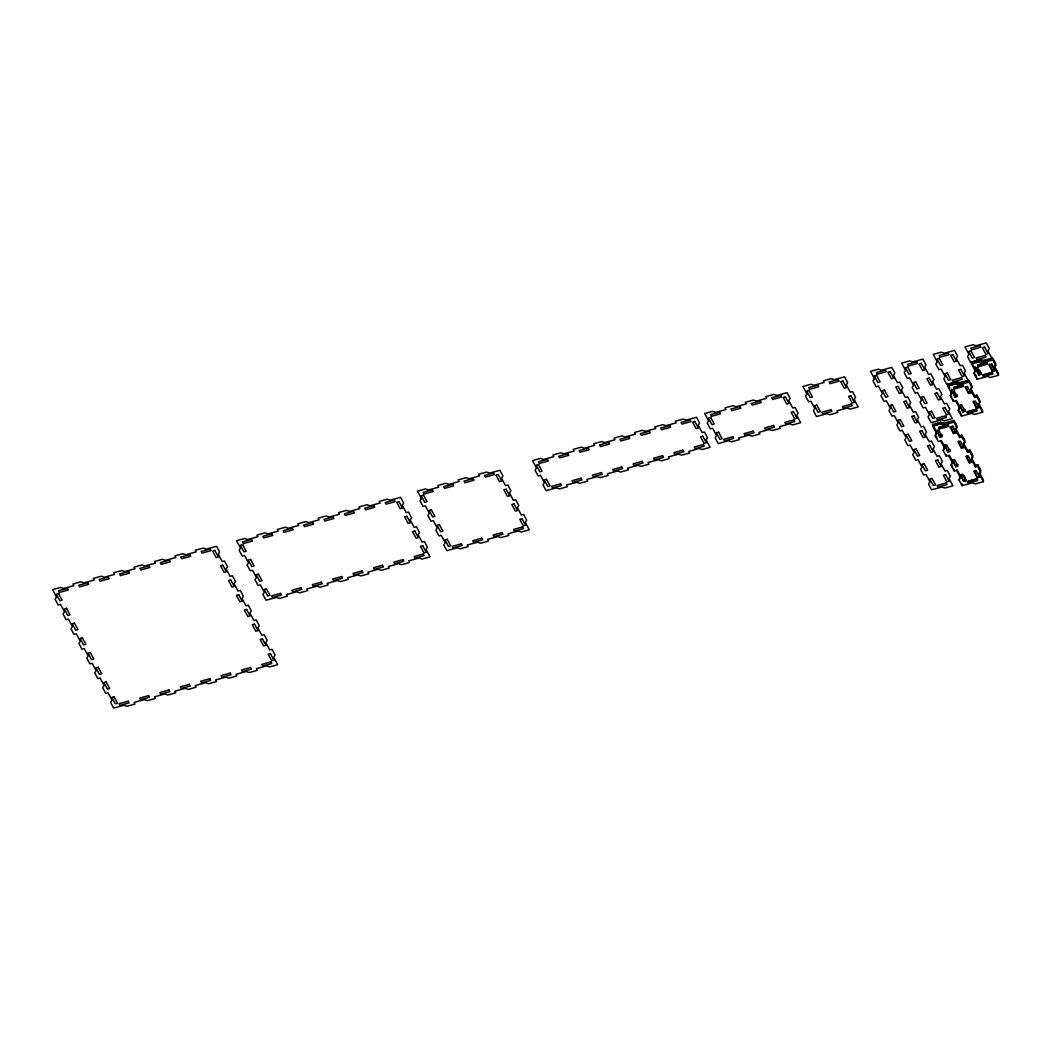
<?xml version="1.0" encoding="UTF-8"?>
<svg xmlns="http://www.w3.org/2000/svg" width="1051" height="1051" viewBox="0 0 1051 1051"><rect width="100%" height="100%" fill="white"/><g stroke="black" fill="none" stroke-linecap="round" stroke-linejoin="round"><path stroke-width="1.5" d="M983.381 481.673L979.414 474.316L979.427 472.635L983.394 479.992L983.381 481.673L975.446 483.867L972.293 482.856L962.112 485.667L959.024 479.939L960.404 477.68L956.449 470.322L954.177 470.94L951.102 465.212L952.482 462.952L948.528 455.595L946.255 456.213L943.167 450.485L944.56 448.225L940.592 440.868L938.333 441.486L935.245 435.758L936.638 433.498L932.671 426.141L932.684 424.459L940.619 422.266L943.759 423.277L953.953 420.466L957.041 426.194L955.635 430.135L959.602 437.505L961.862 436.874L961.875 435.193L959.616 435.81L959.602 437.505M935.245 435.758L936.651 431.816L936.638 433.498M936.572 438.214L936.586 436.533M937.203 424.893L937.216 423.211M939.41 428.979L939.423 427.297L948.475 424.801L948.462 426.483L939.41 428.979L938.53 427.35L947.582 424.84L948.462 426.483M939.962 437.282L936.441 430.739L938.714 430.109L942.235 436.651L939.962 437.282L937.164 430.358M953.953 420.466L953.94 422.147L943.745 424.959L940.606 423.947L940.619 422.266M943.167 450.485L944.573 446.544L941.276 440.408M943.745 424.959L943.759 423.277M946.255 456.213L946.268 454.531M979.296 404.372L982.593 410.507L982.58 412.202L974.658 414.383L971.505 413.371L961.31 416.183L958.236 410.455L959.616 408.195L955.648 400.838L953.388 401.456L950.301 395.741L951.694 393.468L947.726 386.111L947.739 384.43L955.674 382.236L958.814 383.247L969.009 380.436L972.096 386.164L970.69 390.105L974.658 397.475L976.918 396.844L976.944 395.163L974.671 395.793L974.658 397.475M947.91 450.327L950.17 449.697L950.157 451.378L947.897 452.009L945.085 445.085M950.301 395.741L951.707 391.787M951.102 465.212L952.495 461.271L952.482 462.952M951.628 398.184L951.641 396.503M952.259 384.863L952.272 383.181M952.416 467.669L952.429 465.987M953.388 401.456L953.402 399.774M953.021 425.983L955.832 432.907L953.559 433.537L950.761 426.614M954.466 388.949L953.585 387.32L962.637 384.811L963.517 386.453L954.466 388.949L954.479 387.267L963.544 384.771M954.177 470.94L954.19 469.258M955.031 397.252L951.51 390.709L953.769 390.079L957.29 396.621L955.031 397.252L955.044 395.57L951.523 389.028M969.009 380.436L968.996 382.117L958.801 384.942L955.661 383.93L955.674 382.236M955.701 425.419L955.714 423.737M955.819 466.736L952.298 460.18L954.558 459.563L958.078 466.105L955.819 466.736L953.021 459.812M958.236 410.455L959.629 406.514L959.616 408.195M958.801 384.942L958.814 383.247M959.024 479.939L960.417 475.998M959.55 412.912L959.563 411.23L961.323 414.501M961.494 446.57L963.767 445.952L963.754 447.634L961.481 448.251L958.683 441.341M962.112 485.667L962.125 483.985M962.966 410.297L965.225 409.667L965.212 411.348L962.952 411.979L960.141 405.055M967.524 452.232L963.557 444.862L963.583 443.18L967.537 450.537L967.524 452.232L969.797 451.602L969.81 449.92L967.537 450.537M963.622 440.146L963.636 438.464M963.754 479.768L966.027 479.151L966.014 480.832L963.741 481.463L960.942 474.54M963.557 444.862L964.963 440.921L961.875 435.193M967.669 413.49L967.682 411.808L976.747 409.312L976.734 410.994L967.669 413.49L966.789 411.861L975.853 409.365L976.734 410.994M968.628 391.813L970.901 391.195L970.888 392.877L968.615 393.508L965.816 386.584M968.457 482.974L968.47 481.292L977.535 478.783L977.522 480.478L968.457 482.974L967.577 481.332L976.642 478.836L977.522 480.478M969.416 462.979L965.882 456.436L968.155 455.806L971.676 462.361L969.416 462.979L966.605 456.055M970.69 390.105L970.717 388.423L974.671 395.793M970.756 385.402L970.769 383.707M975.473 371.266L971.505 363.909L971.518 362.227L979.453 360.033L982.593 361.045L992.788 358.233L995.875 363.961L994.469 367.903L998.437 375.273L990.502 377.454L987.362 376.442L977.167 379.253L974.08 373.539L975.486 369.584L974.08 373.539M971.558 454.873L971.571 453.191M975.446 466.946L975.459 465.265L977.732 464.647L977.719 466.329L975.446 466.946L971.492 459.589L972.884 455.648L969.81 449.92M975.407 375.982L975.42 374.301L977.167 379.253M976.037 362.661L976.051 360.979M977.417 403.295L978.809 407.604L976.55 408.222L973.738 401.311M978.245 366.746L978.258 365.065L987.309 362.569L987.296 364.25L978.245 366.746L977.364 365.117L986.416 362.608L987.296 364.25M979.611 475.394L979.598 477.075L977.338 477.706L974.527 470.782M979.677 370.123L981.069 374.419L978.796 375.049L978.823 373.368L975.302 366.825M978.691 400.116L978.704 398.434M992.788 358.233L992.775 359.915L982.58 362.74L979.44 361.728L979.453 360.033M979.479 469.6L979.493 467.918M982.58 412.202L978.626 404.832L980.018 400.891L976.944 395.163M979.414 474.316L980.806 470.375L977.732 464.647M982.58 362.74L982.593 361.045M983.526 376.573L983.539 374.879L992.604 372.382L992.578 374.064L983.526 376.573L982.646 374.931L991.697 372.435L992.578 374.064M992.407 369.61L994.68 368.993L994.666 370.675L992.394 371.305L989.595 364.382M994.535 363.199L994.548 361.505M998.437 375.273L998.45 373.591L994.482 366.221M971.505 363.909L979.44 361.728M978.823 373.368L981.082 372.737M947.726 386.111L955.661 383.93M955.044 395.57L957.303 394.94M976.563 406.54L978.823 405.922M932.671 426.141L940.606 423.947M939.988 435.6L942.248 434.969M953.572 431.843L955.845 431.225M955.832 465.041L958.092 464.424M969.429 461.297L971.689 460.666M992.775 359.915L995.862 365.643M991.855 363.751L993.97 367.679M994.666 370.675L991.132 364.132L988.873 364.75L992.394 371.305M981.069 374.419L977.548 367.876L975.275 368.507L978.796 375.049M971.518 362.227L974.829 368.362M968.996 382.117L972.083 387.845M976.918 396.844L980.005 402.572M970.888 392.877L967.367 386.334L965.094 386.952L968.615 393.508M978.809 407.604L975.289 401.062L973.016 401.679L976.55 408.222M965.212 411.348L961.691 404.806L959.432 405.436L962.952 411.979M947.739 384.43L949.723 388.108M956.331 400.378L958.315 404.057M953.94 422.147L957.027 427.875M961.862 436.874L964.949 442.602M969.797 451.602L972.871 457.33M977.719 466.329L980.793 472.057M955.648 428.453L959.616 435.81M971.505 457.908L975.459 465.265M955.832 432.907L952.298 426.364L950.038 426.982L953.559 433.537M963.754 447.634L960.233 441.092L957.96 441.709L961.481 448.251M979.598 477.075L976.077 470.533L973.817 471.163L977.338 477.706M963.912 475.223L965.317 477.837M950.157 451.378L946.636 444.836L944.376 445.466L947.897 452.009M966.014 480.832L962.48 474.29L960.22 474.907L963.741 481.463M932.684 424.459L935.994 430.595M949.198 455.136L951.838 460.036M957.119 469.863L959.103 473.541M56.518 597.007L55.125 599.267L58.212 604.995L60.472 604.364L64.439 611.721L63.047 613.981L66.134 619.709L68.394 619.092L72.361 626.449L70.982 628.708L74.056 634.436L76.329 633.819L80.283 641.176L78.904 643.435L81.978 649.163L84.251 648.546L88.205 655.903L86.826 658.162L89.913 663.89L92.173 663.26L96.14 670.63L94.748 672.89L97.835 678.618L100.095 677.987L104.062 685.357L102.67 687.617L105.757 693.345L108.017 692.714L111.984 700.084L110.605 702.344L113.679 708.072L123.873 705.247L127.026 706.259L134.948 704.078L134.068 702.436L144.263 699.624L147.416 700.636L155.338 698.455L154.458 696.813L164.652 694.002L167.805 695.013L175.727 692.832L174.847 691.19L185.042 688.379L188.195 689.39L196.117 687.196L195.236 685.567L205.431 682.756L208.584 683.767L216.506 681.573L215.626 679.944L225.82 677.133L228.973 678.145L236.895 675.951L236.015 674.322L246.21 671.51L249.363 672.522L257.285 670.328L256.405 668.686L266.599 665.874L269.752 666.886L277.674 664.705L273.72 657.335L275.099 655.075L272.012 649.347L269.752 649.978L265.785 642.621L267.177 640.348L264.09 634.633L261.83 635.251L257.863 627.894L259.255 625.634L256.168 619.906L253.908 620.524L249.941 613.167L251.32 610.907L248.246 605.179L245.973 605.796L242.019 598.439L243.398 596.18L240.324 590.452L238.051 591.082L234.084 583.712L235.477 581.453L232.389 575.725L230.13 576.355L226.162 568.985L227.555 566.725L224.467 560.998L222.208 561.628L218.24 554.258L219.62 551.998L216.545 546.27L206.351 549.095L203.198 548.083L195.276 550.264L196.156 551.906L185.961 554.718L182.808 553.706L174.886 555.887L175.767 557.529L165.572 560.341L162.419 559.329L154.497 561.51L155.377 563.152L145.183 565.963L142.03 564.952L134.108 567.133L134.988 568.775L124.793 571.586L121.653 570.575L113.718 572.769L114.598 574.398L104.404 577.209L101.264 576.198L93.329 578.392L94.209 580.021L84.014 582.832L80.874 581.82L72.939 584.014L73.82 585.643L63.625 588.468L60.485 587.456L52.55 589.637L56.518 597.007M240.561 548.07L239.181 550.33L242.256 556.058L244.528 555.427L248.483 562.784L247.103 565.057L250.177 570.772L252.45 570.154L256.405 577.511L255.025 579.771L258.112 585.499L260.372 584.881L264.34 592.239L262.947 594.498L266.034 600.226L276.229 597.415L279.369 598.426L287.304 596.245L286.424 594.603L296.618 591.792L299.758 592.803L307.693 590.609L306.813 588.98L317.008 586.169L320.148 587.181L328.083 584.987L327.203 583.358L337.397 580.546L340.537 581.558L348.472 579.364L347.592 577.735L357.787 574.91L360.927 575.922L368.862 573.741L367.981 572.099L378.176 569.287L381.316 570.299L389.251 568.118L388.371 566.476L398.565 563.664L401.705 564.676L409.64 562.495L408.76 560.853L418.955 558.042L422.095 559.053L430.03 556.859L426.062 549.502L427.455 547.243L424.368 541.515L422.108 542.145L418.14 534.775L419.52 532.515L416.446 526.787L414.173 527.418L410.218 520.048L411.598 517.788L408.524 512.06L406.251 512.691L402.283 505.321L403.676 503.061L400.589 497.333L390.394 500.158L387.254 499.146L379.319 501.327L380.199 502.969L370.005 505.781L366.865 504.769L358.93 506.95L359.81 508.592L349.615 511.403L346.475 510.392L338.54 512.573L339.42 514.215L329.226 517.026L326.086 516.015L318.151 518.209L319.031 519.838L308.836 522.649L305.696 521.638L297.761 523.832L298.642 525.461L288.447 528.272L285.307 527.26L277.372 529.454L278.252 531.083L268.058 533.895L264.918 532.883L256.983 535.077L257.863 536.719L247.668 539.531L244.528 538.519L236.593 540.7L240.561 548.07M421.385 498.502L420.006 500.762L423.08 506.49L425.353 505.859L429.307 513.23L427.928 515.489L431.002 521.217L433.275 520.587L437.242 527.957L435.85 530.216L438.937 535.944L441.197 535.314L445.164 542.684L443.772 544.943L446.859 550.671L457.054 547.847L460.193 548.858L468.129 546.678L467.248 545.035L477.443 542.224L480.583 543.236L488.518 541.055L487.638 539.413L497.832 536.601L500.972 537.613L508.907 535.432L508.027 533.79L518.222 530.978L521.362 531.99L529.297 529.796L525.329 522.439L526.722 520.179L523.634 514.451L521.375 515.082L517.407 507.712L518.787 505.452L515.713 499.724L513.44 500.355L509.485 492.985L510.865 490.725L507.791 484.997L505.518 485.628L501.563 478.258L502.943 475.998L499.856 470.27L489.661 473.095L486.521 472.083L478.586 474.264L479.466 475.906L469.272 478.717L466.132 477.706L458.197 479.887L459.077 481.529L448.882 484.34L445.742 483.329L437.807 485.509L438.687 487.152L428.493 489.963L425.353 488.951L417.418 491.145L421.385 498.502M536.483 467.984L535.104 470.244L538.178 475.972L540.45 475.354L544.405 482.711L543.025 484.971L546.1 490.699L556.294 487.887L559.447 488.899L567.369 486.705L566.489 485.076L576.684 482.264L579.837 483.276L587.759 481.082L586.878 479.453L597.073 476.642L600.226 477.653L608.148 475.459L607.268 473.83L617.462 471.006L620.615 472.017L628.537 469.836L627.657 468.194L637.852 465.383L641.005 466.394L648.927 464.214L648.047 462.571L658.241 459.76L661.394 460.772L669.316 458.591L668.436 456.949L678.631 454.137L681.784 455.149L689.706 452.955L688.825 451.326L699.02 448.514L702.173 449.526L710.095 447.332L706.141 439.975L707.52 437.715L704.446 431.987L702.173 432.605L698.219 425.248L699.598 422.988L696.511 417.26L686.316 420.072L683.176 419.06L675.241 421.254L676.121 422.883L665.927 425.694L662.787 424.683L654.852 426.877L655.732 428.506L645.537 431.317L642.397 430.306L634.462 432.5L635.343 434.129L625.148 436.953L622.008 435.942L614.073 438.122L614.953 439.765L604.759 442.576L601.619 441.565L593.684 443.745L594.564 445.388L584.369 448.199L581.229 447.187L573.294 449.368L574.174 451.01L563.98 453.822L560.84 452.81L552.905 455.004L553.785 456.633L543.59 459.445L540.45 458.433L532.515 460.627L536.483 467.984M708.624 420.873L707.244 423.133L710.318 428.861L712.591 428.23L716.546 435.587L715.166 437.86L718.24 443.575L728.435 440.763L731.588 441.775L739.51 439.594L738.63 437.952L748.824 435.14L751.977 436.152L759.899 433.971L759.019 432.329L769.214 429.517L772.367 430.529L780.289 428.348L779.408 426.706L789.603 423.895L792.756 424.906L800.678 422.712L796.724 415.355L798.103 413.096L795.029 407.368L792.756 407.998L788.802 400.628L790.181 398.368L787.094 392.64L776.899 395.452L773.759 394.44L765.824 396.634L766.705 398.263L756.51 401.075L753.37 400.063L745.435 402.257L746.315 403.886L736.12 406.698L732.981 405.699L725.045 407.88L725.926 409.522L715.731 412.334L712.591 411.322L704.656 413.503L708.624 420.873M806.879 393.81L805.5 396.082L808.574 401.797L810.846 401.18L814.801 408.537L813.421 410.796L816.496 416.524L826.69 413.713L829.843 414.725L837.765 412.544L836.885 410.902L847.08 408.09L850.233 409.102L858.155 406.921L854.2 399.551L855.58 397.291L852.506 391.563L850.233 392.194L846.278 384.824L847.658 382.564L844.57 376.836L834.376 379.647L831.236 378.636L823.301 380.83L824.181 382.459L814 385.283L810.846 384.272L802.911 386.453L806.879 393.81M874.485 378.741L873.092 381.001L876.179 386.729L878.439 386.098L882.406 393.468L881.014 395.728L884.101 401.456L886.361 400.825L890.328 408.195L888.949 410.455L892.023 416.183L894.296 415.552L898.25 422.909L896.871 425.182L899.945 430.897L902.218 430.279L906.172 437.636L904.793 439.896L907.88 445.624L910.14 445.007L914.107 452.364L912.715 454.623L915.802 460.351L918.062 459.734L922.029 467.091L920.637 469.35L923.724 475.078L925.984 474.448L929.951 481.818L928.572 484.077L931.646 489.805L941.841 486.994L944.994 488.006L952.915 485.812L948.961 478.455L950.34 476.195L947.253 470.467L944.994 471.084L941.026 463.727L942.419 461.468L939.331 455.74L937.072 456.37L933.104 449L934.497 446.741L931.409 441.013L929.15 441.643L925.182 434.273L926.562 432.014L923.487 426.286L921.215 426.916L917.26 419.546L918.64 417.286L915.566 411.558L913.293 412.189L909.338 404.832L910.718 402.559L907.63 396.844L905.371 397.462L901.403 390.105L902.796 387.845L899.709 382.117L897.449 382.735L893.481 375.378L894.874 373.118L891.787 367.39L881.592 370.202L878.452 369.19L870.517 371.371L874.485 378.741M905.62 370.478L904.241 372.737L907.328 378.465L909.588 377.848L913.555 385.205L912.163 387.464L915.25 393.192L917.51 392.575L921.477 399.932L920.085 402.191L923.172 407.919L925.432 407.289L929.399 414.659L928.02 416.919L931.094 422.647L941.289 419.835L944.442 420.847L952.364 418.653L948.409 411.296L949.789 409.036L946.701 403.308L944.442 403.926L940.474 396.569L941.867 394.309L938.779 388.581L936.52 389.212L932.552 381.841L933.945 379.582L930.858 373.854L928.598 374.484L924.63 367.114L926.01 364.855L922.936 359.127L912.741 361.938L909.588 360.927L901.666 363.12L905.62 370.478M937.229 361.767L935.837 364.027L938.924 369.755L941.184 369.124L945.151 376.494L943.772 378.754L946.846 384.482L957.041 381.658L960.194 382.669L968.116 380.488L964.161 373.118L965.541 370.858L962.453 365.131L960.194 365.761L956.226 358.404L957.619 356.144L954.531 350.417L944.337 353.228L941.197 352.216L933.262 354.397L937.229 361.767M968.93 354.292L967.537 356.552L970.625 362.28L980.819 359.455L983.972 360.467L991.894 358.286L987.927 350.916L989.319 348.656L986.232 342.928L976.037 345.753L972.898 344.741L964.963 346.922L968.93 354.292M67.461 588.337L58.396 590.846L59.276 592.475L68.341 589.979L67.461 588.337M87.85 582.714L78.786 585.223L79.666 586.852L88.731 584.356L87.85 582.714M108.24 577.091L99.175 579.587L100.055 581.229L109.12 578.733L108.24 577.091M128.629 571.468L119.564 573.964L120.445 575.606L129.509 573.11L128.629 571.468M149.019 565.845L139.954 568.341L140.834 569.984L149.899 567.474L149.019 565.845M169.408 560.222L160.343 562.719L161.223 564.361L170.288 561.851L169.408 560.222M189.797 554.6L180.733 557.096L181.613 558.725L190.678 556.229L189.797 554.6M210.187 548.964L201.122 551.473L202.002 553.102L211.067 550.606L210.187 548.964M251.517 539.413L242.453 541.909L243.333 543.538L252.398 541.042L251.517 539.413M271.907 533.777L262.842 536.286L263.722 537.915L272.787 535.419L271.907 533.777M292.296 528.154L283.231 530.65L284.112 532.292L293.176 529.796L292.296 528.154M312.686 522.531L303.621 525.027L304.501 526.669L313.566 524.173L312.686 522.531M333.075 516.908L324.01 519.404L324.89 521.046L333.955 518.537L333.075 516.908M353.464 511.285L344.4 513.781L345.28 515.424L354.345 512.914L353.464 511.285M373.854 505.662L364.789 508.159L365.669 509.788L374.734 507.291L373.854 505.662M394.243 500.026L385.178 502.536L386.059 504.165L395.123 501.669L394.243 500.026M432.342 489.845L423.277 492.341L424.157 493.983L433.222 491.474L432.342 489.845M452.731 484.222L443.667 486.718L444.547 488.36L453.612 485.851L452.731 484.222M473.121 478.599L464.056 481.095L464.936 482.724L474.001 480.228L473.121 478.599M493.51 472.963L484.445 475.472L485.326 477.101L494.39 474.605L493.51 472.963M58.593 593.605L56.32 594.235L59.841 600.778L62.114 600.16L58.593 593.605M214.903 550.488L212.644 551.105L216.164 557.661L218.424 557.03L214.903 550.488M547.44 459.326L538.375 461.823L539.255 463.465L548.32 460.969L547.44 459.326M567.829 453.704L558.764 456.2L559.644 457.842L568.709 455.333L567.829 453.704M588.218 448.081L579.154 450.577L580.034 452.219L589.099 449.71L588.218 448.081M608.608 442.458L599.543 444.954L600.423 446.583L609.488 444.087L608.608 442.458M628.997 436.822L619.932 439.331L620.813 440.96L629.877 438.464L628.997 436.822M649.387 431.199L640.322 433.708L641.202 435.337L650.267 432.841L649.387 431.199M669.776 425.576L660.711 428.072L661.591 429.714L670.656 427.218L669.776 425.576M690.165 419.953L681.101 422.449L681.981 424.092L691.046 421.596L690.165 419.953M719.58 412.215L710.515 414.711L711.396 416.341L720.46 413.844L719.58 412.215M739.97 406.579L730.905 409.089L731.785 410.718L740.85 408.222L739.97 406.579M760.359 400.956L751.294 403.466L752.174 405.095L761.239 402.599L760.359 400.956M780.748 395.334L771.684 397.83L772.564 399.472L781.629 396.976L780.748 395.334M817.836 385.152L808.771 387.661L809.651 389.29L818.716 386.794L817.836 385.152M838.225 379.529L829.16 382.038L830.04 383.668L839.105 381.171L838.225 379.529M242.636 544.668L240.377 545.298L243.898 551.841L246.157 551.223L242.636 544.668M398.96 501.55L396.687 502.168L400.208 508.723L402.48 508.093L398.96 501.55M423.461 495.113L421.201 495.73L424.722 502.286L426.982 501.655L423.461 495.113M498.227 474.487L495.954 475.118L499.475 481.66L501.747 481.03L498.227 474.487M538.559 464.595L536.299 465.225L539.82 471.768L542.08 471.137L538.559 464.595M694.882 421.464L692.609 422.095L696.13 428.637L698.403 428.02L694.882 421.464M710.699 417.47L708.44 418.101L711.961 424.643L714.22 424.026L710.699 417.47M785.465 396.858L783.192 397.475L786.713 404.018L788.986 403.4L785.465 396.858M808.955 390.42L806.695 391.051L810.216 397.593L812.476 396.963L808.955 390.42M842.941 381.053L840.669 381.671L844.203 388.213L846.462 387.596L842.941 381.053M885.428 370.083L876.363 372.579L877.243 374.222L886.308 371.712L885.428 370.083M916.577 361.82L907.512 364.329L908.392 365.958L917.457 363.462L916.577 361.82M948.173 353.11L939.121 355.606L940.001 357.235L949.053 354.739L948.173 353.11M979.874 345.621L970.822 348.131L971.702 349.76L980.767 347.264L979.874 345.621M876.56 375.352L874.287 375.969L877.808 382.511L880.081 381.894L876.56 375.352M890.144 371.594L887.885 372.225L891.406 378.767L893.665 378.137L890.144 371.594M907.709 367.088L905.437 367.719L908.957 374.261L911.23 373.63L907.709 367.088M921.293 363.344L919.034 363.961L922.555 370.504L924.814 369.886L921.293 363.344M939.305 358.365L937.045 358.995L940.566 365.538L942.826 364.92L939.305 358.365M952.902 354.621L950.63 355.251L954.15 361.794L956.423 361.163L952.902 354.621M971.006 350.889L968.746 351.52L972.267 358.063L974.527 357.445L971.006 350.889M984.603 347.145L982.33 347.763L985.851 354.318L988.124 353.688L984.603 347.145M66.515 608.332L64.256 608.963L67.776 615.505L70.036 614.874L66.515 608.332M222.825 565.215L220.565 565.832L224.086 572.375L226.359 571.757L222.825 565.215M985.168 355.448L976.103 357.944L976.983 359.587L986.048 357.077L985.168 355.448M250.558 559.395L248.299 560.025L251.82 566.568L254.079 565.937L250.558 559.395M406.882 516.277L404.609 516.895L408.143 523.437L410.402 522.82L406.882 516.277M431.383 509.84L429.123 510.458L432.644 517L434.917 516.383L431.383 509.84M506.148 489.214L503.889 489.832L507.41 496.387L509.669 495.757L506.148 489.214M546.481 479.322L544.221 479.939L547.742 486.495L550.015 485.864L546.481 479.322M702.804 436.191L700.544 436.822L704.065 443.364L706.325 442.734L702.804 436.191M718.621 432.197L716.362 432.828L719.882 439.371L722.142 438.74L718.621 432.197M793.387 411.572L791.127 412.202L794.648 418.745L796.908 418.127L793.387 411.572M816.877 405.147L814.617 405.778L818.138 412.32L820.411 411.69L816.877 405.147M850.863 395.78L848.604 396.398L852.125 402.94L854.384 402.323L850.863 395.78M884.482 390.079L882.209 390.696L885.743 397.239L888.003 396.621L884.482 390.079M898.08 386.321L895.807 386.952L899.328 393.494L901.6 392.864L898.08 386.321M915.631 381.815L913.358 382.446L916.879 388.988L919.152 388.358L915.631 381.815M929.215 378.071L926.956 378.688L930.477 385.231L932.736 384.613L929.215 378.071M947.227 373.092L944.967 373.722L948.488 380.265L950.748 379.647L947.227 373.092M960.824 369.348L958.551 369.965L962.072 376.521L964.345 375.89L960.824 369.348M560.643 483.867L551.578 486.363L552.458 488.006L561.523 485.509L560.643 483.867M581.032 478.244L571.967 480.741L572.848 482.383L581.912 479.887L581.032 478.244M601.422 472.622L592.357 475.118L593.237 476.76L602.302 474.251L601.422 472.622M621.811 466.999L612.746 469.495L613.626 471.137L622.691 468.628L621.811 466.999M642.2 461.376L633.136 463.872L634.016 465.501L643.081 463.005L642.2 461.376M662.59 455.74L653.525 458.249L654.405 459.878L663.47 457.382L662.59 455.74M682.979 450.117L673.914 452.626L674.795 454.255L683.859 451.759L682.979 450.117M703.369 444.494L694.304 446.99L695.184 448.632L704.249 446.136L703.369 444.494M732.783 436.756L723.719 439.252L724.599 440.881L733.664 438.385L732.783 436.756M753.173 431.12L744.108 433.629L744.988 435.259L754.053 432.762L753.173 431.12M773.562 425.497L764.497 428.007L765.378 429.636L774.442 427.14L773.562 425.497M793.952 419.875L784.887 422.371L785.767 424.013L794.832 421.517L793.952 419.875M831.039 409.706L821.974 412.202L822.854 413.831L831.919 411.335L831.039 409.706M851.428 404.07L842.363 406.579L843.244 408.208L852.308 405.712L851.428 404.07M961.389 377.651L952.324 380.147L953.204 381.789L962.269 379.28L961.389 377.651M74.437 623.059L72.177 623.69L75.698 630.232L77.958 629.602L74.437 623.059M230.76 579.942L228.487 580.559L232.008 587.102L234.281 586.484L230.76 579.942M258.493 574.122L256.221 574.752L259.742 581.295L262.014 580.664L258.493 574.122M414.803 531.005L412.544 531.622L416.065 538.165L418.324 537.547L414.803 531.005M439.318 524.567L437.045 525.185L440.566 531.727L442.839 531.11L439.318 524.567M514.07 503.941L511.811 504.559L515.332 511.101L517.591 510.484L514.07 503.941M892.404 404.793L890.144 405.423L893.665 411.966L895.925 411.348L892.404 404.793M906.001 401.048L903.729 401.679L907.249 408.222L909.522 407.591L906.001 401.048M923.553 396.542L921.28 397.16L924.814 403.715L927.074 403.085L923.553 396.542M937.15 392.785L934.878 393.416L938.398 399.958L940.671 399.341L937.15 392.785M82.359 637.786L80.099 638.404L83.62 644.959L85.88 644.329L82.359 637.786M238.682 594.656L236.409 595.286L239.943 601.829L242.203 601.211L238.682 594.656M266.415 588.849L264.143 589.48L267.663 596.022L269.936 595.391L266.415 588.849M422.725 545.719L420.466 546.349L423.987 552.892L426.246 552.274L422.725 545.719M447.24 539.281L444.967 539.912L448.488 546.454L450.761 545.837L447.24 539.281M521.992 518.668L519.733 519.286L523.253 525.828L525.526 525.211L521.992 518.668M900.326 419.52L898.066 420.15L901.587 426.693L903.847 426.062L900.326 419.52M913.923 415.776L911.664 416.393L915.185 422.949L917.444 422.318L913.923 415.776M931.475 411.269L929.215 411.887L932.736 418.429L934.996 417.812L931.475 411.269M945.072 407.512L942.8 408.143L946.32 414.685L948.593 414.055L945.072 407.512M280.564 593.395L271.513 595.904L272.393 597.533L281.445 595.037L280.564 593.395M300.954 587.772L291.902 590.268L292.782 591.91L301.834 589.414L300.954 587.772M321.343 582.149L312.292 584.645L313.172 586.287L322.223 583.791L321.343 582.149M341.733 576.526L332.681 579.022L333.561 580.664L342.613 578.155L341.733 576.526M362.122 570.903L353.07 573.399L353.951 575.042L363.002 572.532L362.122 570.903M382.511 565.28L373.46 567.776L374.34 569.406L383.392 566.909L382.511 565.28M402.901 559.644L393.849 562.154L394.729 563.783L403.781 561.287L402.901 559.644M423.29 554.022L414.239 556.531L415.119 558.16L424.17 555.664L423.29 554.022M461.389 543.84L452.337 546.336L453.217 547.978L462.269 545.469L461.389 543.84M481.778 538.217L472.727 540.713L473.607 542.342L482.659 539.846L481.778 538.217M502.168 532.581L493.116 535.09L493.996 536.719L503.048 534.223L502.168 532.581M522.557 526.958L513.505 529.468L514.386 531.097L523.437 528.6L522.557 526.958M945.637 415.815L936.572 418.311L937.453 419.953L946.517 417.457L945.637 415.815M90.294 652.513L88.021 653.131L91.542 659.686L93.815 659.056L90.294 652.513M246.604 609.383L244.344 610.014L247.865 616.556L250.125 615.925L246.604 609.383M908.261 434.247L905.988 434.878L909.509 441.42L911.782 440.789L908.261 434.247M921.845 430.503L919.586 431.12L923.106 437.663L925.366 437.045L921.845 430.503M98.216 667.24L95.943 667.858L99.464 674.4L101.737 673.783L98.216 667.24M254.526 624.11L252.266 624.741L255.787 631.283L258.047 630.653L254.526 624.11M916.183 448.974L913.91 449.605L917.431 456.147L919.704 455.517L916.183 448.974M929.767 445.23L927.507 445.847L931.028 452.39L933.301 451.772L929.767 445.23M106.138 681.954L103.878 682.585L107.399 689.128L109.659 688.51L106.138 681.954M262.461 638.837L260.188 639.468L263.709 646.01L265.982 645.38L262.461 638.837M924.105 463.701L921.845 464.319L925.366 470.874L927.626 470.244L924.105 463.701M937.702 459.944L935.429 460.574L938.95 467.117L941.223 466.499L937.702 459.944M114.06 696.682L111.8 697.312L115.321 703.855L117.581 703.237L114.06 696.682M270.383 653.564L268.11 654.182L271.631 660.737L273.904 660.107L270.383 653.564M932.027 478.428L929.767 479.046L933.288 485.588L935.548 484.971L932.027 478.428M945.624 474.671L943.351 475.302L946.885 481.844L949.145 481.213L945.624 474.671M128.222 701.24L119.157 703.736L120.037 705.379L129.102 702.869L128.222 701.24M148.611 695.617L139.547 698.114L140.427 699.743L149.492 697.247L148.611 695.617M169.001 689.982L159.936 692.491L160.816 694.12L169.881 691.624L169.001 689.982M189.39 684.359L180.325 686.868L181.206 688.497L190.27 686.001L189.39 684.359M209.78 678.736L200.715 681.232L201.595 682.874L210.66 680.378L209.78 678.736M230.169 673.113L221.104 675.609L221.984 677.251L231.049 674.742L230.169 673.113M250.558 667.49L241.494 669.986L242.374 671.628L251.439 669.119L250.558 667.49M270.948 661.867L261.883 664.363L262.763 665.992L271.828 663.496L270.948 661.867M946.189 482.974L937.124 485.47L938.004 487.112L947.069 484.616L946.189 482.974"/></g></svg>
